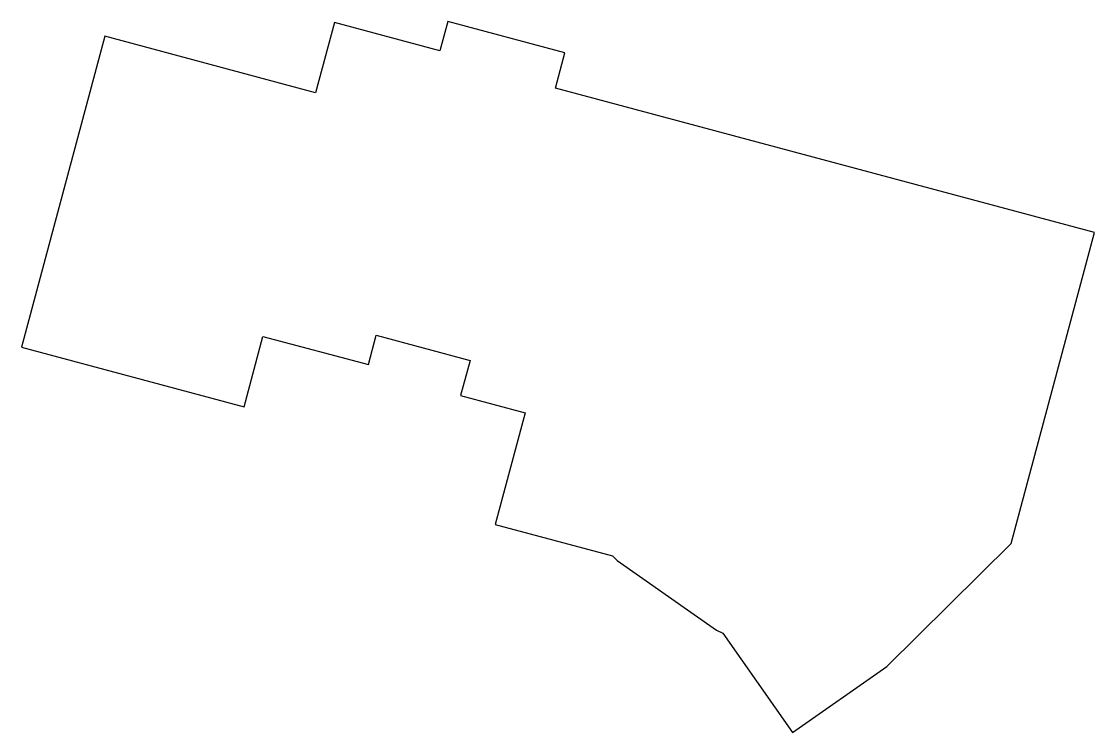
# Model space of a CAD drawing. Header units: millimetres. Extents: x -12 to 165, y -70 to 47.
import ezdxf

# ---------------------------------------------------------------- set-up
doc = ezdxf.new("R2010")
doc.units = ezdxf.units.MM

msp = doc.modelspace()

# ---------------------------------------------------------------- linework, layer by layer
for p, q in [((39.48, 46.88), (36.37, 35.29)), ((56.87, 42.22), (39.48, 46.88)), ((58.16, 47.05), (56.87, 42.22)), ((77.48, 41.87), (58.16, 47.05)), ((1.6, 44.61), (-12.12, -6.59)), ((36.37, 35.29), (1.6, 44.61)), ((75.92, 36.08), (77.48, 41.87)), ((164.79, 12.27), (75.92, 36.08)), ((151.07, -38.93), (164.79, 12.27)), ((24.59, -16.42), (27.69, -4.83)), ((27.69, -4.83), (45.08, -9.49)), ((45.08, -9.49), (46.37, -4.66)), ((46.37, -4.66), (61.83, -8.8)), ((-12.12, -6.59), (24.59, -16.42)), ((61.83, -8.8), (60.28, -14.6)), ((60.28, -14.6), (70.9, -17.44)), ((70.9, -17.44), (65.98, -35.8)), ((65.98, -35.8), (85.3, -40.97)), ((130.54, -59.2), (151.07, -38.93)), ((85.3, -40.97), (86.09, -41.77)), ((86.09, -41.77), (102.48, -53.25)), ((102.48, -53.25), (103.5, -53.72)), ((103.5, -53.72), (114.97, -70.1)), ((114.97, -70.1), (130.54, -59.2))]:
    msp.add_line(p, q)

doc.saveas('drawing.dxf')
